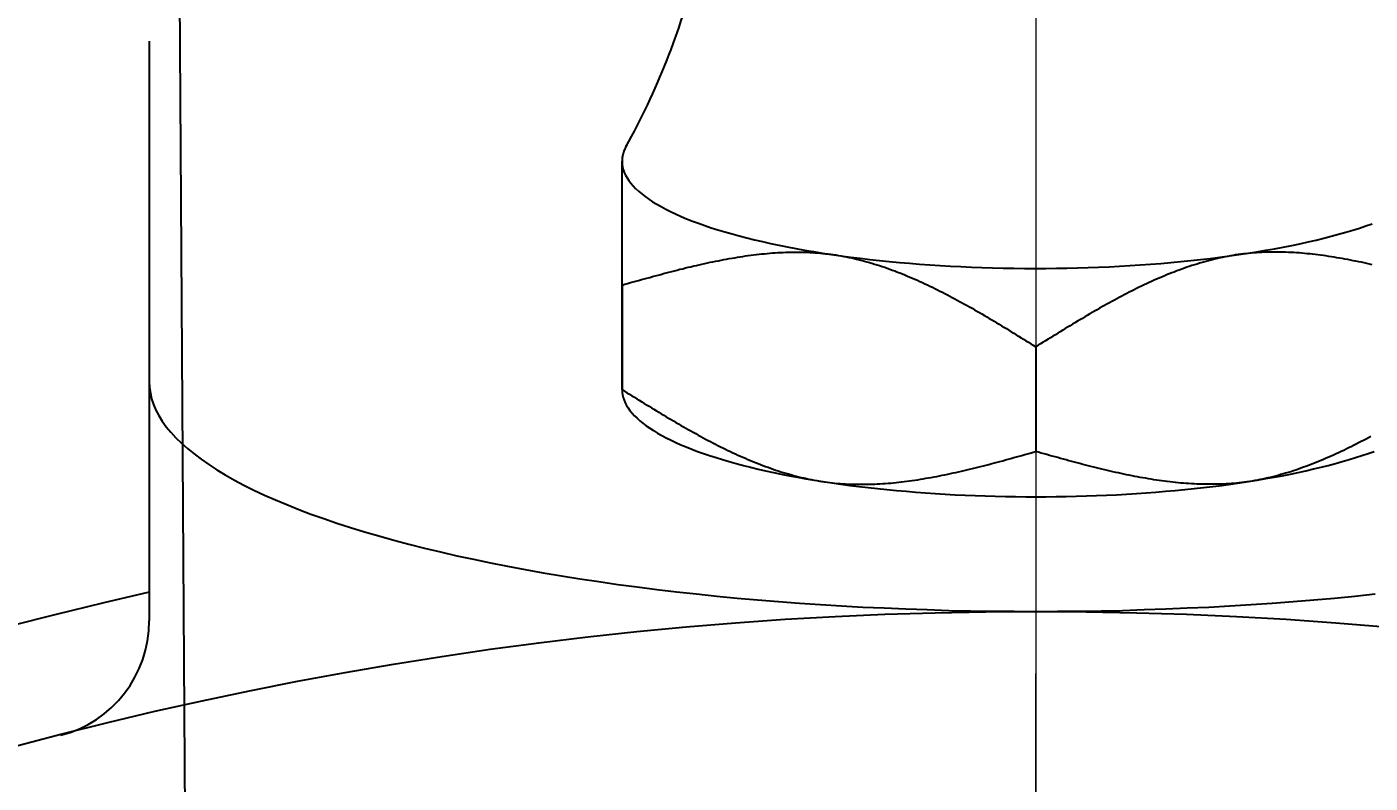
# Model space of a CAD drawing. Header units: millimetres. Extents: x -8731 to 85711, y -14522 to 31379.
# Drawn here: x 69504.04 to 69515.41, y 1549.24 to 1555.64 of the extents above; entities that cross this region are included whole.
import ezdxf
from ezdxf import colors
from ezdxf.entities.mleader import LeaderData, LeaderLine
from ezdxf.enums import TextEntityAlignment as Align
from ezdxf.math import Vec2, Vec3

# ---------------------------------------------------------------- set-up
doc = ezdxf.new("R2010")
doc.units = ezdxf.units.MM
doc.header["$LTSCALE"] = 4
doc.header["$PDMODE"] = 99
doc.header["$PDSIZE"] = 1
doc.linetypes.add('CENTER2', pattern=[28.575, 19.05, -3.175, 3.175, -3.175])
doc.linetypes.add('HIDDEN', pattern=[9.525, 6.35, -3.175])
for name, color, linetype, lineweight in [('04_HIDDEN', 2, 'HIDDEN', 13), ('05_CENTER', 4, 'CENTER2', 13), ('08_DIM', 3, 'Continuous', 13)]:
    doc.layers.add(name, color=color, linetype=linetype, lineweight=lineweight)
doc.styles.add('KSS_TXT', font='txt.shx', dxfattribs={"bigfont": 'extfont2.shx'})
doc.styles.get("Standard").update_dxf_attribs({"font": 'txt.shx', "bigfont": 'extfont2.shx'})
doc.dimstyles.new('KSS_DIM$3', dxfattribs={"dimscale": 3, "dimtxt": 3, "dimasz": 2.5, "dimexe": 1.25, "dimexo": 0.625, "dimtad": 1, "dimtih": 1, "dimtoh": 1, "dimdsep": 46, "dimtxsty": 'KSS_TXT', "dimblk": 'OPEN30', "dimcen": 0, "dimazin": 2, "dimtfac": 0.75, "dimtofl": 0, "dimtmove": 0, "dimatfit": 3, "dimldrblk": 'OPEN30', "dimfxl": 1, "dimtolj": 1, "dimarcsym": 0})

# ---------------------------------------------------------------- blocks, each defined once
blk = doc.blocks.new('AM_BALLOON1')
at = {"transparency": 16777216}
blk.add_circle((0, 0), 5, dxfattribs=at)
blk.add_attdef('B_NUMBER', text='', height=3, dxfattribs=at).set_placement((0, 0), align=Align.MIDDLE_CENTER)
blk = doc.blocks.new('_OPEN')
at = {"color": 0, "linetype": 'ByBlock'}
for p, q in [((-1, 0.16667), (0, 0)), ((0, 0), (-1, -0.16667)), ((0, 0), (-1, 0))]:
    blk.add_line(p, q, dxfattribs=at)
blk = doc.blocks.new('_Open30')
at = {"color": 0, "linetype": 'ByBlock', "lineweight": -2}
for p, q in [((-1, 0.26795), (0, 0)), ((0, 0), (-1, -0.26795)), ((0, 0), (-1, 0))]:
    blk.add_line(p, q, dxfattribs=at)
blk = doc.blocks.new('*D4709')
at = {"layer": '08_DIM', "color": 0, "lineweight": -2, "transparency": 16777216}
for p, q in [((69468.098, 1679.334), (69338.723, 1679.334)), ((69495.464, 1579.881), (69468.098, 1679.334))]:
    blk.add_line(p, q, dxfattribs=at)
at = {"layer": 'Defpoints', "color": 0, "transparency": 16777216}
for p in [(69505.413, 1543.725), (69519.74, 1491.66)]:
    blk.add_point(p, dxfattribs=at)
at = {"layer": '08_DIM', "color": 0, "lineweight": -2, "transparency": 16777216, "xscale": 37.5, "yscale": 37.5, "zscale": 37.5, "rotation": 285.3852957176539}
blk.add_blockref('_Open30', (69505.413, 1543.725), dxfattribs=at)
at = {"layer": '08_DIM', "color": 0, "transparency": 16777216, "insert": (69398.723, 1711.209), "char_height": 45, "attachment_point": 5, "style": 'KSS_TXT'}
blk.add_mtext('\\A1;%%C54', dxfattribs=at)
blk = doc.blocks.new('MUCAF205Ja_1_1')
at = {"color": 0}
for p, q in [((-7.5, 37.823), (-7.5, 32.92)), ((-3.5, 34.875), (-3.5, 36.808)), ((-3.5, 35.761), (-3.5, 34.876)), ((0, 35.238), (0, 34.353))]:
    blk.add_line(p, q, dxfattribs=at)
blk.add_lwpolyline([(-3.5, 35.761), (-3.5, 35.83), (-3.5, 35.895), (-3.5, 35.959), (-3.5, 36.019), (-3.5, 36.078), (-3.5, 36.134), (-3.5, 36.188), (-3.5, 36.24), (-3.5, 36.29), (-3.5, 36.338), (-3.5, 36.383), (-3.5, 36.427), (-3.5, 36.469), (-3.5, 36.509), (-3.5, 36.547), (-3.5, 36.583), (-3.5, 36.617), (-3.5, 36.65), (-3.5, 36.681), (-3.5, 36.709), (-3.5, 36.737), (-3.5, 36.762), (-3.5, 36.786), (-3.5, 36.807)], dxfattribs=at)
for points in [[(-3.5, 36.807, 0), (-3.499, 36.784, 0), (-3.495, 36.761, 0), (-3.49, 36.737, 0), (-3.481, 36.714, 0), (-3.471, 36.691, 0), (-3.458, 36.668, 0), (-3.443, 36.645, 0), (-3.426, 36.622, 0), (-3.406, 36.6, 0), (-3.385, 36.577, 0), (-3.361, 36.554, 0), (-3.334, 36.532, 0), (-3.306, 36.51, 0), (-3.275, 36.488, 0), (-3.242, 36.466, 0), (-3.207, 36.445, 0), (-3.17, 36.424, 0), (-3.131, 36.403, 0), (-3.09, 36.382, 0), (-3.047, 36.362, 0), (-3.001, 36.342, 0), (-2.954, 36.322, 0), (-2.905, 36.302, 0), (-2.854, 36.283, 0), (-2.801, 36.264, 0), (-2.746, 36.246, 0), (-2.689, 36.228, 0), (-2.63, 36.21, 0), (-2.57, 36.193, 0), (-2.508, 36.176, 0), (-2.445, 36.159, 0), (-2.379, 36.143, 0), (-2.313, 36.128, 0), (-2.244, 36.112, 0), (-2.175, 36.098, 0), (-2.103, 36.083, 0), (-2.031, 36.07, 0), (-1.957, 36.056, 0), (-1.881, 36.044, 0), (-1.805, 36.031, 0), (-1.727, 36.02, 0), (-1.648, 36.008, 0), (-1.568, 35.998, 0), (-1.487, 35.988, 0), (-1.405, 35.978, 0), (-1.323, 35.969, 0), (-1.239, 35.96, 0), (-1.154, 35.952, 0), (-1.069, 35.945, 0), (-0.983, 35.938, 0), (-0.896, 35.932, 0), (-0.809, 35.926, 0), (-0.721, 35.921, 0), (-0.633, 35.917, 0), (-0.544, 35.913, 0), (-0.455, 35.909, 0), (-0.365, 35.907, 0), (-0.276, 35.904, 0), (-0.186, 35.903, 0), (-0.096, 35.902, 0), (-0.006, 35.902, 0), (0.084, 35.902, 0), (0.174, 35.903, 0), (0.264, 35.904, 0), (0.353, 35.906, 0), (0.443, 35.909, 0), (0.532, 35.912, 0), (0.621, 35.916, 0), (0.709, 35.92, 0), (0.797, 35.925, 0), (0.884, 35.931, 0), (0.971, 35.937, 0), (1.057, 35.944, 0), (1.143, 35.951, 0), (1.227, 35.959, 0), (1.311, 35.968, 0), (1.394, 35.977, 0), (1.476, 35.986, 0), (1.558, 35.996, 0), (1.638, 36.007, 0), (1.717, 36.018, 0), (1.794, 36.03, 0), (1.871, 36.042, 0), (1.947, 36.055, 0), (2.021, 36.068, 0), (2.094, 36.082, 0), (2.165, 36.096, 0), (2.235, 36.11, 0), (2.304, 36.125, 0), (2.371, 36.141, 0), (2.436, 36.157, 0), (2.5, 36.173, 0), (2.562, 36.19, 0), (2.622, 36.208, 0), (2.681, 36.225, 0), (2.738, 36.243, 0), (2.793, 36.262, 0), (2.847, 36.28, 0)], [(-3.46, 36.943, 0), (-3.461, 36.942, 0), (-3.462, 36.941, 0), (-3.462, 36.94, 0), (-3.463, 36.939, 0), (-3.463, 36.938, 0), (-3.464, 36.937, 0), (-3.465, 36.936, 0), (-3.465, 36.935, 0), (-3.466, 36.934, 0), (-3.466, 36.933, 0), (-3.467, 36.932, 0), (-3.467, 36.931, 0), (-3.468, 36.93, 0), (-3.469, 36.929, 0), (-3.469, 36.928, 0), (-3.47, 36.926, 0), (-3.47, 36.925, 0), (-3.471, 36.924, 0), (-3.471, 36.923, 0), (-3.472, 36.922, 0), (-3.472, 36.921, 0), (-3.473, 36.92, 0), (-3.473, 36.919, 0), (-3.474, 36.918, 0), (-3.474, 36.917, 0), (-3.475, 36.916, 0), (-3.475, 36.915, 0), (-3.476, 36.914, 0), (-3.476, 36.913, 0), (-3.477, 36.912, 0), (-3.477, 36.911, 0), (-3.478, 36.91, 0), (-3.478, 36.908, 0), (-3.479, 36.907, 0), (-3.479, 36.906, 0), (-3.48, 36.905, 0), (-3.48, 36.904, 0), (-3.48, 36.903, 0), (-3.481, 36.902, 0), (-3.481, 36.901, 0), (-3.482, 36.9, 0), (-3.482, 36.899, 0), (-3.483, 36.898, 0), (-3.483, 36.897, 0), (-3.483, 36.896, 0), (-3.484, 36.895, 0), (-3.484, 36.894, 0), (-3.485, 36.893, 0), (-3.485, 36.892, 0), (-3.485, 36.891, 0), (-3.486, 36.889, 0), (-3.486, 36.888, 0), (-3.486, 36.887, 0), (-3.487, 36.886, 0), (-3.487, 36.885, 0), (-3.487, 36.884, 0), (-3.488, 36.883, 0), (-3.488, 36.882, 0), (-3.488, 36.881, 0), (-3.489, 36.88, 0), (-3.489, 36.879, 0), (-3.489, 36.878, 0), (-3.49, 36.877, 0), (-3.49, 36.876, 0), (-3.49, 36.875, 0), (-3.491, 36.874, 0), (-3.491, 36.872, 0), (-3.491, 36.871, 0), (-3.492, 36.87, 0), (-3.492, 36.869, 0), (-3.492, 36.868, 0), (-3.492, 36.867, 0), (-3.493, 36.866, 0), (-3.493, 36.865, 0), (-3.493, 36.864, 0), (-3.493, 36.863, 0), (-3.494, 36.862, 0), (-3.494, 36.861, 0), (-3.494, 36.86, 0), (-3.494, 36.859, 0), (-3.495, 36.858, 0), (-3.495, 36.856, 0), (-3.495, 36.855, 0), (-3.495, 36.854, 0), (-3.496, 36.853, 0), (-3.496, 36.852, 0), (-3.496, 36.851, 0), (-3.496, 36.85, 0), (-3.496, 36.849, 0), (-3.496, 36.848, 0), (-3.497, 36.847, 0), (-3.497, 36.846, 0), (-3.497, 36.845, 0), (-3.497, 36.844, 0), (-3.497, 36.843, 0), (-3.498, 36.842, 0), (-3.498, 36.84, 0), (-3.498, 36.839, 0), (-3.498, 36.838, 0), (-3.498, 36.837, 0), (-3.498, 36.836, 0), (-3.498, 36.835, 0), (-3.498, 36.834, 0), (-3.499, 36.833, 0), (-3.499, 36.832, 0), (-3.499, 36.831, 0), (-3.499, 36.83, 0), (-3.499, 36.829, 0), (-3.499, 36.828, 0), (-3.499, 36.827, 0), (-3.499, 36.826, 0), (-3.499, 36.825, 0), (-3.499, 36.824, 0), (-3.5, 36.822, 0), (-3.5, 36.821, 0), (-3.5, 36.82, 0), (-3.5, 36.819, 0), (-3.5, 36.818, 0), (-3.5, 36.817, 0), (-3.5, 36.816, 0), (-3.5, 36.815, 0), (-3.5, 36.814, 0), (-3.5, 36.813, 0), (-3.5, 36.812, 0), (-3.5, 36.811, 0), (-3.5, 36.81, 0), (-3.5, 36.809, 0), (-3.5, 36.807, 0)], [(-3.5, 35.761, 0), (-3.477, 35.768, 0), (-3.453, 35.774, 0), (-3.43, 35.781, 0), (-3.407, 35.788, 0), (-3.383, 35.794, 0), (-3.36, 35.8, 0), (-3.337, 35.807, 0), (-3.313, 35.813, 0), (-3.29, 35.82, 0), (-3.266, 35.826, 0), (-3.243, 35.833, 0), (-3.22, 35.839, 0), (-3.196, 35.845, 0), (-3.173, 35.851, 0), (-3.15, 35.858, 0), (-3.127, 35.864, 0), (-3.103, 35.87, 0), (-3.08, 35.876, 0), (-3.057, 35.882, 0), (-3.033, 35.888, 0), (-3.01, 35.894, 0), (-2.987, 35.899, 0), (-2.964, 35.905, 0), (-2.94, 35.911, 0), (-2.917, 35.916, 0), (-2.894, 35.922, 0), (-2.871, 35.927, 0), (-2.847, 35.932, 0), (-2.824, 35.938, 0), (-2.801, 35.943, 0), (-2.778, 35.948, 0), (-2.755, 35.953, 0), (-2.732, 35.958, 0), (-2.709, 35.962, 0), (-2.685, 35.967, 0), (-2.662, 35.972, 0), (-2.639, 35.976, 0), (-2.616, 35.98, 0), (-2.593, 35.984, 0), (-2.57, 35.988, 0), (-2.547, 35.992, 0), (-2.524, 35.996, 0), (-2.501, 36, 0), (-2.478, 36.003, 0), (-2.455, 36.007, 0), (-2.433, 36.01, 0), (-2.41, 36.013, 0), (-2.387, 36.016, 0), (-2.364, 36.019, 0), (-2.341, 36.021, 0), (-2.318, 36.024, 0), (-2.296, 36.026, 0), (-2.273, 36.028, 0), (-2.25, 36.03, 0), (-2.227, 36.032, 0), (-2.205, 36.033, 0), (-2.182, 36.035, 0), (-2.159, 36.036, 0), (-2.137, 36.037, 0), (-2.114, 36.038, 0), (-2.092, 36.039, 0), (-2.069, 36.039, 0), (-2.047, 36.039, 0), (-2.024, 36.04, 0), (-2.002, 36.039, 0), (-1.979, 36.039, 0), (-1.957, 36.039, 0), (-1.934, 36.038, 0), (-1.912, 36.037, 0), (-1.89, 36.036, 0), (-1.868, 36.034, 0), (-1.845, 36.033, 0), (-1.823, 36.031, 0), (-1.801, 36.029, 0), (-1.779, 36.026, 0), (-1.757, 36.024, 0), (-1.735, 36.021, 0), (-1.713, 36.018, 0), (-1.691, 36.015, 0), (-1.669, 36.011, 0), (-1.647, 36.007, 0), (-1.625, 36.003, 0), (-1.603, 35.999, 0), (-1.581, 35.995, 0), (-1.559, 35.99, 0), (-1.537, 35.985, 0), (-1.516, 35.98, 0), (-1.494, 35.975, 0), (-1.472, 35.969, 0), (-1.45, 35.964, 0), (-1.429, 35.958, 0), (-1.407, 35.951, 0), (-1.386, 35.945, 0), (-1.364, 35.938, 0), (-1.342, 35.932, 0), (-1.321, 35.925, 0), (-1.299, 35.918, 0), (-1.278, 35.911, 0), (-1.257, 35.903, 0), (-1.235, 35.895, 0), (-1.214, 35.888, 0), (-1.192, 35.88, 0), (-1.171, 35.871, 0), (-1.15, 35.863, 0), (-1.128, 35.855, 0), (-1.107, 35.846, 0), (-1.086, 35.837, 0), (-1.065, 35.828, 0), (-1.043, 35.819, 0), (-1.022, 35.81, 0), (-1.001, 35.801, 0), (-0.98, 35.791, 0), (-0.959, 35.781, 0), (-0.938, 35.772, 0), (-0.917, 35.762, 0), (-0.895, 35.752, 0), (-0.874, 35.742, 0), (-0.853, 35.731, 0), (-0.832, 35.721, 0), (-0.811, 35.71, 0), (-0.79, 35.7, 0), (-0.769, 35.689, 0), (-0.748, 35.678, 0), (-0.727, 35.667, 0), (-0.706, 35.656, 0), (-0.686, 35.645, 0), (-0.665, 35.633, 0), (-0.644, 35.622, 0), (-0.623, 35.611, 0), (-0.602, 35.599, 0), (-0.581, 35.587, 0), (-0.56, 35.576, 0), (-0.539, 35.564, 0), (-0.519, 35.552, 0), (-0.498, 35.54, 0), (-0.477, 35.528, 0), (-0.456, 35.516, 0), (-0.435, 35.504, 0), (-0.415, 35.492, 0), (-0.394, 35.479, 0), (-0.373, 35.467, 0), (-0.352, 35.454, 0), (-0.331, 35.442, 0), (-0.311, 35.429, 0), (-0.29, 35.417, 0), (-0.269, 35.404, 0), (-0.249, 35.392, 0), (-0.228, 35.379, 0), (-0.207, 35.366, 0), (-0.186, 35.354, 0), (-0.166, 35.341, 0), (-0.145, 35.328, 0), (-0.124, 35.315, 0), (-0.104, 35.303, 0), (-0.083, 35.29, 0), (-0.062, 35.277, 0), (-0.041, 35.264, 0), (-0.021, 35.251, 0), (0, 35.238, 0)], [(2.847, 35.932, 0), (2.824, 35.938, 0), (2.801, 35.943, 0), (2.778, 35.948, 0), (2.755, 35.953, 0), (2.732, 35.958, 0), (2.709, 35.962, 0), (2.685, 35.967, 0), (2.662, 35.972, 0), (2.639, 35.976, 0), (2.616, 35.98, 0), (2.593, 35.984, 0), (2.57, 35.988, 0), (2.547, 35.992, 0), (2.524, 35.996, 0), (2.501, 36, 0), (2.478, 36.003, 0), (2.455, 36.007, 0), (2.433, 36.01, 0), (2.41, 36.013, 0), (2.387, 36.016, 0), (2.364, 36.019, 0), (2.341, 36.021, 0), (2.318, 36.024, 0), (2.296, 36.026, 0), (2.273, 36.028, 0), (2.25, 36.03, 0), (2.227, 36.032, 0), (2.205, 36.033, 0), (2.182, 36.035, 0), (2.159, 36.036, 0), (2.137, 36.037, 0), (2.114, 36.038, 0), (2.092, 36.039, 0), (2.069, 36.039, 0), (2.047, 36.039, 0), (2.024, 36.04, 0), (2.002, 36.039, 0), (1.979, 36.039, 0), (1.957, 36.039, 0), (1.934, 36.038, 0), (1.912, 36.037, 0), (1.89, 36.036, 0), (1.868, 36.034, 0), (1.845, 36.033, 0), (1.823, 36.031, 0), (1.801, 36.029, 0), (1.779, 36.026, 0), (1.757, 36.024, 0), (1.735, 36.021, 0), (1.713, 36.018, 0), (1.691, 36.015, 0), (1.669, 36.011, 0), (1.647, 36.007, 0), (1.625, 36.003, 0), (1.603, 35.999, 0), (1.581, 35.995, 0), (1.559, 35.99, 0), (1.537, 35.985, 0), (1.516, 35.98, 0), (1.494, 35.975, 0), (1.472, 35.969, 0), (1.45, 35.964, 0), (1.429, 35.958, 0), (1.407, 35.951, 0), (1.386, 35.945, 0), (1.364, 35.938, 0), (1.342, 35.932, 0), (1.321, 35.925, 0), (1.299, 35.918, 0), (1.278, 35.911, 0), (1.257, 35.903, 0), (1.235, 35.895, 0), (1.214, 35.888, 0), (1.192, 35.88, 0), (1.171, 35.871, 0), (1.15, 35.863, 0), (1.128, 35.855, 0), (1.107, 35.846, 0), (1.086, 35.837, 0), (1.065, 35.828, 0), (1.043, 35.819, 0), (1.022, 35.81, 0), (1.001, 35.801, 0), (0.98, 35.791, 0), (0.959, 35.781, 0), (0.938, 35.772, 0), (0.917, 35.762, 0), (0.895, 35.752, 0), (0.874, 35.742, 0), (0.853, 35.731, 0), (0.832, 35.721, 0), (0.811, 35.71, 0), (0.79, 35.7, 0), (0.769, 35.689, 0), (0.748, 35.678, 0), (0.727, 35.667, 0), (0.706, 35.656, 0), (0.686, 35.645, 0), (0.665, 35.633, 0), (0.644, 35.622, 0), (0.623, 35.611, 0), (0.602, 35.599, 0), (0.581, 35.587, 0), (0.56, 35.576, 0), (0.539, 35.564, 0), (0.519, 35.552, 0), (0.498, 35.54, 0), (0.477, 35.528, 0), (0.456, 35.516, 0), (0.435, 35.504, 0), (0.415, 35.492, 0), (0.394, 35.479, 0), (0.373, 35.467, 0), (0.352, 35.454, 0), (0.331, 35.442, 0), (0.311, 35.429, 0), (0.29, 35.417, 0), (0.269, 35.404, 0), (0.249, 35.392, 0), (0.228, 35.379, 0), (0.207, 35.366, 0), (0.186, 35.354, 0), (0.166, 35.341, 0), (0.145, 35.328, 0), (0.124, 35.315, 0), (0.104, 35.303, 0), (0.083, 35.29, 0), (0.062, 35.277, 0), (0.041, 35.264, 0), (0.021, 35.251, 0), (0, 35.238, 0)], [(-7.5, 34.941, 0), (-7.498, 34.894, 0), (-7.491, 34.846, 0), (-7.48, 34.798, 0), (-7.464, 34.751, 0), (-7.444, 34.703, 0), (-7.419, 34.656, 0), (-7.39, 34.609, 0), (-7.356, 34.562, 0), (-7.318, 34.516, 0), (-7.275, 34.469, 0), (-7.228, 34.423, 0), (-7.177, 34.378, 0), (-7.121, 34.332, 0), (-7.062, 34.287, 0), (-6.997, 34.243, 0), (-6.929, 34.198, 0), (-6.857, 34.154, 0), (-6.78, 34.111, 0), (-6.699, 34.068, 0), (-6.614, 34.026, 0), (-6.526, 33.984, 0), (-6.433, 33.943, 0), (-6.336, 33.903, 0), (-6.236, 33.863, 0), (-6.132, 33.823, 0), (-6.024, 33.785, 0), (-5.913, 33.747, 0), (-5.798, 33.71, 0), (-5.679, 33.673, 0), (-5.557, 33.638, 0), (-5.432, 33.603, 0), (-5.303, 33.569, 0), (-5.172, 33.535, 0), (-5.037, 33.503, 0), (-4.899, 33.471, 0), (-4.758, 33.441, 0), (-4.614, 33.411, 0), (-4.468, 33.382, 0), (-4.319, 33.354, 0), (-4.167, 33.327, 0), (-4.012, 33.301, 0), (-3.856, 33.276, 0), (-3.697, 33.252, 0), (-3.535, 33.229, 0), (-3.372, 33.207, 0), (-3.207, 33.186, 0), (-3.039, 33.166, 0), (-2.87, 33.148, 0), (-2.699, 33.13, 0), (-2.527, 33.113, 0), (-2.353, 33.098, 0), (-2.177, 33.084, 0), (-2, 33.07, 0), (-1.822, 33.058, 0), (-1.643, 33.047, 0), (-1.463, 33.037, 0), (-1.282, 33.029, 0), (-1.1, 33.021, 0), (-0.918, 33.015, 0), (-0.735, 33.009, 0), (-0.552, 33.005, 0), (-0.368, 33.002, 0), (-0.184, 33.001, 0), (0, 33, 0), (0.184, 33.001, 0), (0.368, 33.002, 0), (0.552, 33.005, 0), (0.735, 33.009, 0), (0.918, 33.015, 0), (1.1, 33.021, 0), (1.282, 33.029, 0), (1.463, 33.037, 0), (1.643, 33.047, 0), (1.822, 33.058, 0), (2, 33.07, 0), (2.177, 33.084, 0), (2.353, 33.098, 0), (2.527, 33.113, 0), (2.699, 33.13, 0), (2.87, 33.148, 0)], [(-3.5, 34.875, 0), (-3.499, 34.853, 0), (-3.496, 34.831, 0), (-3.49, 34.809, 0), (-3.483, 34.787, 0), (-3.474, 34.764, 0), (-3.462, 34.743, 0), (-3.448, 34.721, 0), (-3.433, 34.699, 0), (-3.415, 34.677, 0), (-3.395, 34.655, 0), (-3.373, 34.634, 0), (-3.349, 34.613, 0), (-3.323, 34.591, 0), (-3.295, 34.57, 0), (-3.265, 34.549, 0), (-3.233, 34.529, 0), (-3.199, 34.508, 0), (-3.164, 34.488, 0), (-3.126, 34.468, 0), (-3.086, 34.448, 0), (-3.045, 34.429, 0), (-3.002, 34.41, 0), (-2.957, 34.391, 0), (-2.91, 34.372, 0), (-2.861, 34.354, 0), (-2.811, 34.336, 0), (-2.759, 34.318, 0), (-2.705, 34.301, 0), (-2.65, 34.284, 0), (-2.593, 34.267, 0), (-2.534, 34.251, 0), (-2.474, 34.235, 0), (-2.413, 34.219, 0), (-2.35, 34.204, 0), (-2.286, 34.19, 0), (-2.22, 34.175, 0), (-2.153, 34.161, 0), (-2.084, 34.148, 0), (-2.015, 34.135, 0), (-1.944, 34.122, 0), (-1.872, 34.11, 0), (-1.799, 34.099, 0), (-1.725, 34.087, 0), (-1.649, 34.077, 0), (-1.573, 34.066, 0), (-1.496, 34.057, 0), (-1.418, 34.047, 0), (-1.339, 34.039, 0), (-1.259, 34.03, 0), (-1.179, 34.023, 0), (-1.097, 34.016, 0), (-1.015, 34.009, 0), (-0.933, 34.003, 0), (-0.85, 33.997, 0), (-0.766, 33.992, 0), (-0.682, 33.987, 0), (-0.598, 33.983, 0), (-0.513, 33.98, 0), (-0.428, 33.977, 0), (-0.343, 33.974, 0), (-0.257, 33.972, 0), (-0.171, 33.971, 0), (-0.085, 33.97, 0), (0, 33.97, 0), (0.086, 33.97, 0), (0.172, 33.971, 0), (0.258, 33.972, 0), (0.343, 33.974, 0), (0.429, 33.977, 0), (0.514, 33.98, 0), (0.599, 33.983, 0), (0.683, 33.987, 0), (0.767, 33.992, 0), (0.851, 33.997, 0), (0.934, 34.003, 0), (1.016, 34.009, 0), (1.098, 34.016, 0), (1.179, 34.023, 0), (1.26, 34.031, 0), (1.34, 34.039, 0), (1.419, 34.048, 0), (1.497, 34.057, 0), (1.574, 34.066, 0), (1.65, 34.077, 0), (1.725, 34.088, 0), (1.8, 34.099, 0), (1.873, 34.11, 0), (1.945, 34.123, 0), (2.016, 34.135, 0), (2.085, 34.148, 0), (2.154, 34.162, 0), (2.221, 34.175, 0), (2.286, 34.19, 0), (2.351, 34.205, 0), (2.414, 34.22, 0), (2.475, 34.235, 0), (2.535, 34.251, 0), (2.593, 34.267, 0), (2.65, 34.284, 0), (2.706, 34.301, 0), (2.759, 34.318, 0), (2.811, 34.336, 0), (2.862, 34.354, 0)], [(-3.5, 34.876, 0), (-3.479, 34.863, 0), (-3.459, 34.85, 0), (-3.438, 34.837, 0), (-3.417, 34.824, 0), (-3.396, 34.812, 0), (-3.376, 34.799, 0), (-3.355, 34.786, 0), (-3.334, 34.773, 0), (-3.314, 34.76, 0), (-3.293, 34.748, 0), (-3.272, 34.735, 0), (-3.251, 34.722, 0), (-3.231, 34.71, 0), (-3.21, 34.697, 0), (-3.189, 34.685, 0), (-3.169, 34.672, 0), (-3.148, 34.66, 0), (-3.127, 34.647, 0), (-3.106, 34.635, 0), (-3.085, 34.623, 0), (-3.065, 34.611, 0), (-3.044, 34.598, 0), (-3.023, 34.586, 0), (-3.002, 34.574, 0), (-2.981, 34.562, 0), (-2.961, 34.55, 0), (-2.94, 34.538, 0), (-2.919, 34.527, 0), (-2.898, 34.515, 0), (-2.877, 34.504, 0), (-2.856, 34.492, 0), (-2.835, 34.481, 0), (-2.814, 34.469, 0), (-2.794, 34.458, 0), (-2.773, 34.447, 0), (-2.752, 34.436, 0), (-2.731, 34.425, 0), (-2.71, 34.414, 0), (-2.689, 34.404, 0), (-2.668, 34.393, 0), (-2.647, 34.383, 0), (-2.626, 34.373, 0), (-2.605, 34.362, 0), (-2.583, 34.352, 0), (-2.562, 34.342, 0), (-2.541, 34.333, 0), (-2.52, 34.323, 0), (-2.499, 34.313, 0), (-2.478, 34.304, 0), (-2.457, 34.295, 0), (-2.435, 34.286, 0), (-2.414, 34.277, 0), (-2.393, 34.268, 0), (-2.372, 34.259, 0), (-2.35, 34.251, 0), (-2.329, 34.243, 0), (-2.308, 34.234, 0), (-2.286, 34.226, 0), (-2.265, 34.219, 0), (-2.243, 34.211, 0), (-2.222, 34.204, 0), (-2.201, 34.196, 0), (-2.179, 34.189, 0), (-2.158, 34.182, 0), (-2.136, 34.176, 0), (-2.114, 34.169, 0), (-2.093, 34.163, 0), (-2.071, 34.157, 0), (-2.05, 34.151, 0), (-2.028, 34.145, 0), (-2.006, 34.139, 0), (-1.984, 34.134, 0), (-1.963, 34.129, 0), (-1.941, 34.124, 0), (-1.919, 34.12, 0), (-1.897, 34.115, 0), (-1.875, 34.111, 0), (-1.853, 34.107, 0), (-1.831, 34.103, 0), (-1.809, 34.1, 0), (-1.787, 34.096, 0), (-1.765, 34.093, 0), (-1.743, 34.09, 0), (-1.721, 34.088, 0), (-1.699, 34.085, 0), (-1.677, 34.083, 0), (-1.655, 34.081, 0), (-1.632, 34.08, 0), (-1.61, 34.078, 0), (-1.588, 34.077, 0), (-1.566, 34.076, 0), (-1.543, 34.076, 0), (-1.521, 34.075, 0), (-1.498, 34.075, 0), (-1.476, 34.075, 0), (-1.453, 34.075, 0), (-1.431, 34.075, 0), (-1.408, 34.075, 0), (-1.386, 34.076, 0), (-1.363, 34.077, 0), (-1.341, 34.078, 0), (-1.318, 34.079, 0), (-1.295, 34.081, 0), (-1.273, 34.082, 0), (-1.25, 34.084, 0), (-1.227, 34.086, 0), (-1.204, 34.088, 0), (-1.182, 34.09, 0), (-1.159, 34.093, 0), (-1.136, 34.096, 0), (-1.113, 34.098, 0), (-1.09, 34.101, 0), (-1.067, 34.104, 0), (-1.045, 34.108, 0), (-1.022, 34.111, 0), (-0.999, 34.114, 0), (-0.976, 34.118, 0), (-0.953, 34.122, 0), (-0.93, 34.126, 0), (-0.907, 34.13, 0), (-0.884, 34.134, 0), (-0.861, 34.138, 0), (-0.838, 34.142, 0), (-0.815, 34.147, 0), (-0.791, 34.152, 0), (-0.768, 34.156, 0), (-0.745, 34.161, 0), (-0.722, 34.166, 0), (-0.699, 34.171, 0), (-0.676, 34.176, 0), (-0.653, 34.182, 0), (-0.629, 34.187, 0), (-0.606, 34.192, 0), (-0.583, 34.198, 0), (-0.56, 34.203, 0), (-0.536, 34.209, 0), (-0.513, 34.215, 0), (-0.49, 34.221, 0), (-0.467, 34.226, 0), (-0.443, 34.232, 0), (-0.42, 34.238, 0), (-0.397, 34.244, 0), (-0.373, 34.25, 0), (-0.35, 34.257, 0), (-0.327, 34.263, 0), (-0.304, 34.269, 0), (-0.28, 34.275, 0), (-0.257, 34.282, 0), (-0.234, 34.288, 0), (-0.21, 34.294, 0), (-0.187, 34.301, 0), (-0.164, 34.307, 0), (-0.14, 34.314, 0), (-0.117, 34.32, 0), (-0.093, 34.327, 0), (-0.07, 34.333, 0), (-0.047, 34.34, 0), (-0.023, 34.346, 0), (0, 34.353, 0)], [(2.835, 34.481, 0), (2.814, 34.469, 0), (2.794, 34.458, 0), (2.773, 34.447, 0), (2.752, 34.436, 0), (2.731, 34.425, 0), (2.71, 34.414, 0), (2.689, 34.404, 0), (2.668, 34.393, 0), (2.647, 34.383, 0), (2.626, 34.373, 0), (2.605, 34.362, 0), (2.583, 34.352, 0), (2.562, 34.342, 0), (2.541, 34.333, 0), (2.52, 34.323, 0), (2.499, 34.313, 0), (2.478, 34.304, 0), (2.457, 34.295, 0), (2.435, 34.286, 0), (2.414, 34.277, 0), (2.393, 34.268, 0), (2.372, 34.259, 0), (2.35, 34.251, 0), (2.329, 34.243, 0), (2.308, 34.234, 0), (2.286, 34.226, 0), (2.265, 34.219, 0), (2.243, 34.211, 0), (2.222, 34.204, 0), (2.201, 34.196, 0), (2.179, 34.189, 0), (2.158, 34.182, 0), (2.136, 34.176, 0), (2.114, 34.169, 0), (2.093, 34.163, 0), (2.071, 34.157, 0), (2.05, 34.151, 0), (2.028, 34.145, 0), (2.006, 34.139, 0), (1.984, 34.134, 0), (1.963, 34.129, 0), (1.941, 34.124, 0), (1.919, 34.12, 0), (1.897, 34.115, 0), (1.875, 34.111, 0), (1.853, 34.107, 0), (1.831, 34.103, 0), (1.809, 34.1, 0), (1.787, 34.096, 0), (1.765, 34.093, 0), (1.743, 34.09, 0), (1.721, 34.088, 0), (1.699, 34.085, 0), (1.677, 34.083, 0), (1.655, 34.081, 0), (1.632, 34.08, 0), (1.61, 34.078, 0), (1.588, 34.077, 0), (1.566, 34.076, 0), (1.543, 34.076, 0), (1.521, 34.075, 0), (1.498, 34.075, 0), (1.476, 34.075, 0), (1.453, 34.075, 0), (1.431, 34.075, 0), (1.408, 34.075, 0), (1.386, 34.076, 0), (1.363, 34.077, 0), (1.341, 34.078, 0), (1.318, 34.079, 0), (1.295, 34.081, 0), (1.273, 34.082, 0), (1.25, 34.084, 0), (1.227, 34.086, 0), (1.204, 34.088, 0), (1.182, 34.09, 0), (1.159, 34.093, 0), (1.136, 34.096, 0), (1.113, 34.098, 0), (1.09, 34.101, 0), (1.067, 34.104, 0), (1.045, 34.108, 0), (1.022, 34.111, 0), (0.999, 34.114, 0), (0.976, 34.118, 0), (0.953, 34.122, 0), (0.93, 34.126, 0), (0.907, 34.13, 0), (0.884, 34.134, 0), (0.861, 34.138, 0), (0.838, 34.142, 0), (0.815, 34.147, 0), (0.791, 34.152, 0), (0.768, 34.156, 0), (0.745, 34.161, 0), (0.722, 34.166, 0), (0.699, 34.171, 0), (0.676, 34.176, 0), (0.653, 34.182, 0), (0.629, 34.187, 0), (0.606, 34.192, 0), (0.583, 34.198, 0), (0.56, 34.203, 0), (0.536, 34.209, 0), (0.513, 34.215, 0), (0.49, 34.221, 0), (0.467, 34.226, 0), (0.443, 34.232, 0), (0.42, 34.238, 0), (0.397, 34.244, 0), (0.373, 34.25, 0), (0.35, 34.257, 0), (0.327, 34.263, 0), (0.304, 34.269, 0), (0.28, 34.275, 0), (0.257, 34.282, 0), (0.234, 34.288, 0), (0.21, 34.294, 0), (0.187, 34.301, 0), (0.164, 34.307, 0), (0.14, 34.314, 0), (0.117, 34.32, 0), (0.093, 34.327, 0), (0.07, 34.333, 0), (0.047, 34.34, 0), (0.023, 34.346, 0), (0, 34.353, 0)]]:
    blk.add_polyline3d(points, dxfattribs=at)
blk.add_circle((0, 0), 33, dxfattribs=at)
for centre, radius, start, end in [((-8.704, 39.859), 6, 330.7801, 346.1981), ((0, 0), 34, 102.7436, 77.2564), ((-8.5, 32.92), 1, 284.4775, 0)]:
    blk.add_arc(centre, radius, start, end, dxfattribs=at)
at = {"layer": '05_CENTER', "color": 0}
blk.add_line((0, 52.5), (0, -52.5), dxfattribs=at)
blk = doc.blocks.new('A$C6DE6404F_1_1')
at = {"layer": '05_CENTER'}
blk.add_line((32.476, 0), (-32.476, 0), dxfattribs=at)
blk = doc.blocks.new('A$C136408E9_1_1')
at = {"color": 4, "rotation": 180}
blk.add_blockref('MUCAF205Ja_1_1', (-360, 0), dxfattribs=at)
at = {"layer": '04_HIDDEN', "rotation": 90}
blk.add_blockref('A$C6DE6404F_1_1', (-360, 0), dxfattribs=at)

msp = doc.modelspace()

# ---------------------------------------------------------------- block references
at = {"rotation": 180}
msp.add_blockref('A$C136408E9_1_1', (69152.57655, 1517.6926), dxfattribs=at)

# ---------------------------------------------------------------- dimensions: what is measured, and where the dimension line sits
at = {"layer": '08_DIM'}
dim = msp.add_diameter_dim_2p(p1=(69519.73988, 1491.66014), p2=(69505.41321, 1543.72497), dimstyle='KSS_DIM$3', override={"dimscale": 15, "dimpost": '%%C<>', "dimtix": 1, "dimatfit": 2}, dxfattribs=at)
dim.commit()
dim.dimension.update_dxf_attribs({"geometry": '*D4709', "text_midpoint": (69398.72263, 1679.33429), "dimtype": 163})

# ---------------------------------------------------------------- leaders
ml = msp.add_multileader_block('Standard', dxfattribs=at)
ml.set_content('AM_BALLOON1', color=256, scale=15)
ml.set_attribute('B_NUMBER', 'D', width=0)
ml.set_leader_properties(color=256, linetype='ByLayer', lineweight=-1)
ml.set_arrow_properties(name='OPEN')
ml.build(insert=Vec2(0, 0))
ml.multileader.update_dxf_attribs({"leader_type": 0, "has_dogleg": 0, "text_right_attachment_type": 6, "dogleg_length": 0, "arrow_head_size": 30, "scale": 15, "block_connection_type": 1})
ctx = ml.context
ctx.base_point, ctx.scale, ctx.char_height, ctx.arrow_head_size, ctx.landing_gap_size, ctx.plane_origin = Vec3(71378.15101, 6803.23474), 15, 60, 30, 30, Vec3(71378.15101, 6803.23474)
ctx.right_attachment, ctx.attachment_type = 6, 1
notes = []
notes.append((ctx, [(0, (0, 0, 0), (0, 0), (1, 0), 1, [])]))
ctx.block.insert = Vec3(71378.15101, 6803.23474)
ml = msp.add_multileader_block('Standard', dxfattribs=at)
ml.set_content('AM_BALLOON1', color=256, scale=15)
ml.set_attribute('B_NUMBER', 'A', width=0)
ml.set_leader_properties(color=256, linetype='ByLayer', lineweight=-1)
ml.set_arrow_properties(name='OPEN')
ml.build(insert=Vec2(0, 0))
ml.multileader.update_dxf_attribs({"leader_type": 0, "has_dogleg": 0, "text_right_attachment_type": 6, "dogleg_length": 0, "arrow_head_size": 30, "scale": 15, "block_connection_type": 1})
ctx = ml.context
ctx.base_point, ctx.scale, ctx.char_height, ctx.arrow_head_size, ctx.landing_gap_size, ctx.plane_origin = Vec3(74152.51725, 3585.67818), 15, 60, 30, 30, Vec3(74152.51725, 3585.67818)
ctx.right_attachment, ctx.attachment_type = 6, 1
notes.append((ctx, [(0, (0, 0, 0), (0, 0), (1, 0), 1, [])]))
ctx.block.insert = Vec3(74152.51725, 3585.67818)
ml = msp.add_multileader_block('Standard', dxfattribs=at)
ml.set_content('AM_BALLOON1', color=256, scale=15)
ml.set_attribute('B_NUMBER', 'C', width=0)
ml.set_leader_properties(color=256, linetype='ByLayer', lineweight=-1)
ml.set_arrow_properties(name='OPEN')
ml.build(insert=Vec2(0, 0))
ml.multileader.update_dxf_attribs({"leader_type": 0, "has_dogleg": 0, "text_right_attachment_type": 6, "dogleg_length": 0, "arrow_head_size": 30, "scale": 15, "block_connection_type": 1})
ctx = ml.context
ctx.base_point, ctx.scale, ctx.char_height, ctx.arrow_head_size, ctx.landing_gap_size, ctx.plane_origin = Vec3(75922.97109, 3336.04157), 15, 60, 30, 30, Vec3(75922.97109, 3336.04157)
ctx.right_attachment, ctx.attachment_type = 6, 1
notes.append((ctx, [(0, (0, 0, 0), (0, 0), (1, 0), 1, [])]))
ctx.block.insert = Vec3(75922.97109, 3336.04157)
ml = msp.add_multileader_block('Standard', dxfattribs=at)
ml.set_content('AM_BALLOON1', color=256, scale=15)
ml.set_attribute('B_NUMBER', 'J', width=0)
ml.set_leader_properties(color=256, linetype='ByLayer', lineweight=-1)
ml.set_arrow_properties(name='OPEN')
ml.build(insert=Vec2(0, 0))
ml.multileader.update_dxf_attribs({"leader_type": 0, "has_dogleg": 0, "text_right_attachment_type": 6, "dogleg_length": 0, "arrow_head_size": 30, "scale": 15, "block_connection_type": 1})
ctx = ml.context
ctx.base_point, ctx.scale, ctx.char_height, ctx.arrow_head_size, ctx.landing_gap_size, ctx.plane_origin = Vec3(74177.16998, 3066.07102), 15, 60, 30, 30, Vec3(74177.16998, 3066.07102)
ctx.right_attachment, ctx.attachment_type = 6, 1
notes.append((ctx, [(0, (0, 0, 0), (0, 0), (1, 0), 1, [])]))
ctx.block.insert = Vec3(74177.16998, 3066.07102)
ml = msp.add_multileader_block('Standard', dxfattribs=at)
ml.set_content('AM_BALLOON1', color=256, scale=15)
ml.set_attribute('B_NUMBER', 'M', width=0)
ml.set_leader_properties(color=256, linetype='ByLayer', lineweight=-1)
ml.set_arrow_properties(name='OPEN')
ml.build(insert=Vec2(0, 0))
ml.multileader.update_dxf_attribs({"leader_type": 0, "has_dogleg": 0, "text_right_attachment_type": 6, "dogleg_length": 0, "arrow_head_size": 30, "scale": 15, "block_connection_type": 1})
ctx = ml.context
ctx.base_point, ctx.scale, ctx.char_height, ctx.arrow_head_size, ctx.landing_gap_size, ctx.plane_origin = Vec3(69659.19245, 2969.93556), 15, 60, 30, 30, Vec3(69674.9433, 2742.80924)
ctx.right_attachment, ctx.attachment_type = 6, 1
notes.append((ctx, [(0, (0, 0, 0), (0, 0), (1, 0), 1, [])]))
ctx.block.insert = Vec3(69659.19245, 2969.93556)
ml = msp.add_multileader_block('Standard', dxfattribs=at)
ml.set_content('AM_BALLOON1', color=256, scale=15)
ml.set_attribute('B_NUMBER', 'G', width=0)
ml.set_leader_properties(color=256, linetype='ByLayer', lineweight=-1)
ml.set_arrow_properties(name='OPEN')
ml.build(insert=Vec2(0, 0))
ml.multileader.update_dxf_attribs({"leader_type": 0, "has_dogleg": 0, "text_right_attachment_type": 6, "dogleg_length": 0, "arrow_head_size": 30, "scale": 15, "block_connection_type": 1})
ctx = ml.context
ctx.base_point, ctx.scale, ctx.char_height, ctx.arrow_head_size, ctx.landing_gap_size, ctx.plane_origin = Vec3(77538.8127, 2880.80037), 15, 60, 30, 30, Vec3(77538.8127, 2880.80037)
ctx.right_attachment, ctx.attachment_type = 6, 1
notes.append((ctx, [(0, (0, 0, 0), (0, 0), (1, 0), 1, [])]))
ctx.block.insert = Vec3(77538.8127, 2880.80037)
ml = msp.add_multileader_block('Standard', dxfattribs=at)
ml.set_content('AM_BALLOON1', color=256, scale=15)
ml.set_attribute('B_NUMBER', 'H', width=0)
ml.set_leader_properties(color=256, linetype='ByLayer', lineweight=-1)
ml.set_arrow_properties(name='OPEN')
ml.build(insert=Vec2(0, 0))
ml.multileader.update_dxf_attribs({"leader_type": 0, "has_dogleg": 0, "text_right_attachment_type": 6, "dogleg_length": 0, "arrow_head_size": 30, "scale": 15, "block_connection_type": 1})
ctx = ml.context
ctx.base_point, ctx.scale, ctx.char_height, ctx.arrow_head_size, ctx.landing_gap_size, ctx.plane_origin = Vec3(77409.17981, 2739.35861), 15, 60, 30, 30, Vec3(77409.17981, 2739.35861)
ctx.right_attachment, ctx.attachment_type = 6, 1
notes.append((ctx, [(0, (0, 0, 0), (0, 0), (1, 0), 1, [])]))
ctx.block.insert = Vec3(77409.17981, 2739.35861)
ml = msp.add_multileader_block('Standard', dxfattribs=at)
ml.set_content('AM_BALLOON1', color=256, scale=15)
ml.set_attribute('B_NUMBER', 'T', width=0)
ml.set_leader_properties(color=256, linetype='ByLayer', lineweight=-1)
ml.set_arrow_properties(name='OPEN')
ml.build(insert=Vec2(0, 0))
ml.multileader.update_dxf_attribs({"leader_type": 0, "has_dogleg": 0, "text_right_attachment_type": 6, "dogleg_length": 0, "arrow_head_size": 30, "scale": 15, "block_connection_type": 1})
ctx = ml.context
ctx.base_point, ctx.scale, ctx.char_height, ctx.arrow_head_size, ctx.landing_gap_size, ctx.plane_origin = Vec3(69663.53863, 2690.4948), 15, 60, 30, 30, Vec3(69679.28947, 2463.36848)
ctx.right_attachment, ctx.attachment_type = 6, 1
notes.append((ctx, [(0, (0, 0, 0), (0, 0), (1, 0), 1, [])]))
ctx.block.insert = Vec3(69663.53863, 2690.4948)
ml = msp.add_multileader_block('Standard', dxfattribs=at)
ml.set_content('AM_BALLOON1', color=256, scale=15)
ml.set_attribute('B_NUMBER', 'I', width=0)
ml.set_leader_properties(color=256, linetype='ByLayer', lineweight=-1)
ml.set_arrow_properties(name='OPEN')
ml.build(insert=Vec2(0, 0))
ml.multileader.update_dxf_attribs({"leader_type": 0, "has_dogleg": 0, "text_right_attachment_type": 6, "dogleg_length": 0, "arrow_head_size": 30, "scale": 15, "block_connection_type": 1})
ctx = ml.context
ctx.base_point, ctx.scale, ctx.char_height, ctx.arrow_head_size, ctx.landing_gap_size, ctx.plane_origin = Vec3(77551.89496, 2589.59678), 15, 60, 30, 30, Vec3(77551.89496, 2589.59678)
ctx.right_attachment, ctx.attachment_type = 6, 1
notes.append((ctx, [(0, (0, 0, 0), (0, 0), (1, 0), 1, [])]))
ctx.block.insert = Vec3(77551.89496, 2589.59678)
ml = msp.add_multileader_block('Standard', dxfattribs=at)
ml.set_content('AM_BALLOON1', color=256, scale=6.25)
ml.set_attribute('B_NUMBER', '120', width=0)
ml.set_leader_properties(color=256, linetype='ByLayer', lineweight=-1)
ml.set_arrow_properties(name='OPEN')
ml.build(insert=Vec2(0, 0))
ml.multileader.update_dxf_attribs({"leader_type": 0, "has_dogleg": 0, "text_right_attachment_type": 6, "dogleg_length": 0, "arrow_head_size": 12.5, "scale": 2.5, "block_connection_type": 1})
ctx = ml.context
ctx.base_point, ctx.scale, ctx.char_height, ctx.arrow_head_size, ctx.landing_gap_size, ctx.plane_origin = Vec3(82283.06772, 2548.57113), 2.5, 25, 12.5, 12.5, Vec3(82283.06772, 2548.57113)
ctx.right_attachment, ctx.attachment_type = 6, 1
notes.append((ctx, [(0, (0, 0, 0), (0, 0), (1, 0), 1, [])]))
ctx.block.insert = Vec3(82283.06772, 2548.57113)
ml = msp.add_multileader_block('Standard', dxfattribs=at)
ml.set_content('AM_BALLOON1', color=256, scale=15)
ml.set_attribute('B_NUMBER', 'AS', width=0)
ml.set_leader_properties(color=256, linetype='ByLayer', lineweight=-1)
ml.set_arrow_properties(name='OPEN')
ml.build(insert=Vec2(0, 0))
ml.multileader.update_dxf_attribs({"leader_type": 0, "has_dogleg": 0, "text_right_attachment_type": 6, "dogleg_length": 0, "arrow_head_size": 30, "scale": 15, "block_connection_type": 1})
ctx = ml.context
ctx.base_point, ctx.scale, ctx.char_height, ctx.arrow_head_size, ctx.landing_gap_size, ctx.plane_origin = Vec3(69758.74047, 1921.09634), 15, 60, 30, 30, Vec3(69774.49132, 1693.97002)
ctx.right_attachment, ctx.attachment_type = 6, 1
notes.append((ctx, [(0, (0, 0, 0), (0, 0), (1, 0), 1, [])]))
ctx.block.insert = Vec3(69758.74047, 1921.09634)
for ctx, leaders in notes:
    for number, flags, end, landing, length, lines in leaders:
        leader = LeaderData()
        leader.index, (leader.has_last_leader_line, leader.has_dogleg_vector, leader.attachment_direction) = number, flags
        leader.last_leader_point, leader.dogleg_vector, leader.dogleg_length = Vec3(end), Vec3(landing), length
        for number, points, colour, breaks in lines:
            line = LeaderLine()
            line.index, line.vertices, line.color, line.breaks = number, Vec3.list(points), colors.encode_raw_color(colour), breaks
            leader.lines.append(line)
        ctx.leaders.append(leader)

doc.saveas('drawing.dxf')
